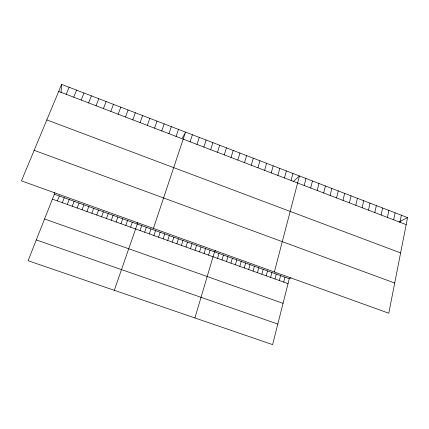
<?xml version="1.0" encoding="UTF-8"?>
<svg xmlns="http://www.w3.org/2000/svg" width="429" height="429" viewBox="0 0 429 429"><rect width="100%" height="100%" fill="white"/><g stroke="black" fill="none" stroke-linecap="round" stroke-linejoin="round"><path stroke-width="0.64" d="M291.034 277.82L289.259 278.743L272.613 344.621L28.089 260.714L54.365 194.181L54.472 192.578M61.068 92.691L61.615 84.379L407.55 217.594L388.781 313.213L21.45 180.861L61.615 84.379M399.946 222.211L401.346 215.208M393.693 219.814L395.12 212.811M387.425 217.412L388.878 210.403M381.134 215.004L382.614 207.995M374.828 212.586L376.335 205.577M368.5 210.162L370.034 203.148M362.156 207.727L363.717 200.713M355.791 205.287L357.378 198.273M349.404 202.842L351.019 195.828M343.002 200.386L344.643 193.372M336.577 197.925L338.245 190.905M330.132 195.458L331.832 188.438M323.67 192.98L325.397 185.961M317.187 190.492L318.94 183.473M310.687 188.004L312.462 180.979M283.682 282.089L284.931 277.182M279.333 280.528L280.598 275.622M304.161 185.5L305.968 178.48M274.978 278.968L276.255 274.061M274.351 271.981L299.453 175.97L293.13 181.617M270.613 277.402L271.9 272.495M291.055 180.48L292.921 173.45M266.243 275.831L267.54 270.924M261.856 274.26L263.17 269.353M257.464 272.683L258.794 267.776M284.47 177.955L286.363 170.93M277.869 175.423L279.788 168.393M253.067 271.107L254.408 266.195M248.659 269.525L250.01 264.613M244.24 267.937L245.602 263.025M271.241 172.887L273.193 165.857M239.811 266.35L241.189 261.438M235.376 264.757L236.765 259.845M264.596 170.34L266.575 163.31M257.931 167.782L259.942 160.752M230.931 263.165L232.336 258.247M226.474 261.567L227.89 256.649M251.244 165.219L253.282 158.188M222.007 259.963L223.439 255.046M217.535 258.36L218.978 253.442M244.535 162.65L246.605 155.614M194.905 317.959L214.511 251.834L215.776 250.702M208.558 255.137L210.033 250.22M237.805 160.071L239.908 153.035M231.054 157.481L233.188 150.45M204.059 253.523L205.545 248.606M199.549 251.909L201.045 246.986M195.029 250.284L196.541 245.367M224.287 154.885L226.448 147.855M190.497 248.659L192.026 243.736M185.961 247.029L187.5 242.112M217.492 152.284L219.686 145.249M210.677 149.673L212.902 142.637M181.408 245.399L182.963 240.476M176.85 243.763L178.421 238.84M172.286 242.128L173.863 237.199M203.839 147.05L206.097 140.015M167.707 240.481L169.299 235.559M196.986 144.423L199.271 137.387M163.122 238.84L164.731 233.912M158.526 237.189L160.146 232.261M190.106 141.79L192.423 134.749M153.92 235.537L155.555 230.609M153.426 228.41L185.553 132.105L182.422 138.041M149.303 233.88L150.954 228.952M176.072 136.411L178.453 129.37M144.675 232.223L146.343 227.295M140.042 230.561L141.72 225.627M114.312 290.304L137.806 222.608M168.913 133.666L171.327 126.63M161.738 130.915L164.184 123.874M130.598 227.172L132.309 222.243M125.794 225.45L127.515 220.517M154.531 128.153L157.014 121.117M120.978 223.718L122.715 218.79M116.146 221.986L117.9 217.053M147.308 125.386L149.818 118.345M111.309 220.254L113.079 215.32M140.052 122.603L142.6 115.567M106.462 218.511L108.242 213.578M101.603 216.768L103.4 211.835M132.781 119.814L135.36 112.779M96.734 215.026L98.547 210.087M91.849 213.272L93.678 208.333M125.483 117.02L128.094 109.98M86.958 211.518L88.803 206.58M82.057 209.76L83.918 204.821M118.157 114.211L120.806 107.17M77.145 207.995L79.016 203.056M110.811 111.395L113.492 104.354M72.222 206.231L74.11 201.292M67.283 204.461L69.192 199.523M103.437 108.569L106.156 101.528M62.339 202.686L64.259 197.748M96.042 105.738L98.793 98.697M57.384 200.906L59.32 195.967M88.621 102.89L91.409 95.849M81.172 100.037L83.998 92.996M73.702 97.174L76.56 90.133M66.205 94.3L69.101 87.259M398.986 222.024L407.55 217.594M36.299 239.934L277.804 324.067M44.568 218.994L283.043 303.341M54.365 194.181L289.259 278.743M52.413 199.126L288.02 283.644M34.164 150.322L394.707 283.038M46.815 119.927L400.616 252.922M58.682 91.42L406.177 224.603"/></g></svg>
